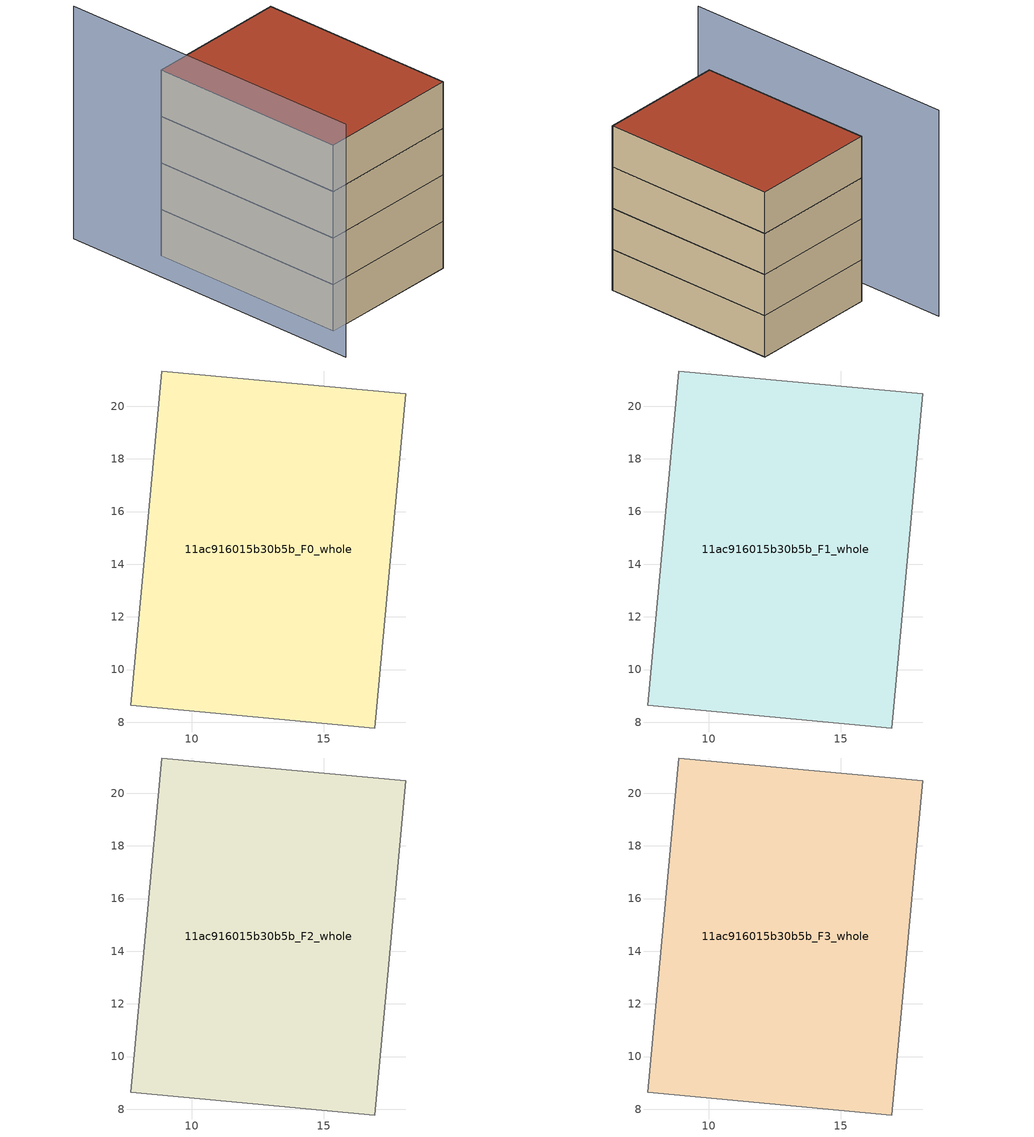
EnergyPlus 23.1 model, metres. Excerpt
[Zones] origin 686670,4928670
11ac916015b30b5b_F0_whole
 floor ground (EU_floor_Construction): 16.94,7.78 18.12,20.47 8.86,21.33 7.68,8.64 z0
 wall adiabatic (EU_wall_Construction): 7.68,8.64 8.86,21.33 18.12,20.47 16.94,7.78 7.68,8.64 z0:3
11ac916015b30b5b_F1_whole
 floor to 11ac916015b30b5b_F0_whole (EU_floor_Construction): 16.94,7.78 18.12,20.47 8.86,21.33 7.67,8.64 z3
 wall adiabatic (EU_wall_Construction): 7.68,8.64 8.86,21.33 18.12,20.47 16.94,7.78 7.68,8.64 z3:6
11ac916015b30b5b_F2_whole
 floor to 11ac916015b30b5b_F1_whole (EU_floor_Construction): 16.94,7.78 18.12,20.47 8.86,21.33 7.67,8.64 z6
 wall adiabatic (EU_wall_Construction): 7.68,8.64 8.86,21.33 18.12,20.47 16.94,7.78 7.68,8.64 z6:9
11ac916015b30b5b_F3_whole
 floor to 11ac916015b30b5b_F2_whole (EU_floor_Construction): 16.94,7.78 18.12,20.47 8.86,21.33 7.67,8.64 z9
 wall adiabatic (EU_wall_Construction): 7.68,8.64 8.86,21.33 18.12,20.47 16.94,7.78 7.68,8.64 z9:12
 roof outside (EU_roof_Construction): 18.12,20.47 16.94,7.78 7.68,8.64 8.86,21.33 z12
shading: 7.57,26.37 5.77,6.42 z0:15
[Building]
EU S2 Campaign: North Axis=0; Terrain=City; Solar Distribution=FullExterior
[Site:Location]
Bologna: Latitude=44.5; Longitude=11.25; Time Zone=1; Elevation=37
[SizingPeriod:WeatherFileDays]
AnnualSizingPeriod: Begin Month=1; Begin Day of Month=1; End Month=12; End Day of Month=31; Day of Week for Start Day=Monday; Use Weather File Daylight Saving Period=No; Use Weather File Rain and Snow Indicators=No
[MATERIAL]
EU_InternalMass_Material: Roughness=MediumRough; Thickness=0.1; Conductivity=1; Density=1800; Specific Heat=900; Thermal Absorptance=0.9; Solar Absorptance=0.7; Visible Absorptance=0.7
[MATERIAL:NOMASS] Roughness=MediumRough; Thermal Absorptance=0.9; Solar Absorptance=0.7; Visible Absorptance=0.7
Name | Thermal Resistance
EU_wall_NoMass | 0.937881
EU_roof_NoMass | 0.548572
EU_floor_NoMass | 0.71348
[CONSTRUCTION]
EU_wall_Construction: EU_wall_NoMass
EU_roof_Construction: EU_roof_NoMass
EU_floor_Construction: EU_floor_NoMass
EU_InternalMass_Construction: EU_InternalMass_Material
[ZONE] Type=1; Multiplier=1; Ceiling Height=autocalculate; Volume=355.794; Floor Area=autocalculate; Part of Total Floor Area=Yes
11ac916015b30b5b_F0_whole; 11ac916015b30b5b_F1_whole; 11ac916015b30b5b_F2_whole; 11ac916015b30b5b_F3_whole
[INTERNALMASS] Construction=EU_InternalMass_Construction; Surface Area=118.598
Name | Zone or ZoneList
11ac916015b30b5b_F0_whole_EU_InternalMass | 11ac916015b30b5b_F0_whole
11ac916015b30b5b_F1_whole_EU_InternalMass | 11ac916015b30b5b_F1_whole
11ac916015b30b5b_F2_whole_EU_InternalMass | 11ac916015b30b5b_F2_whole
11ac916015b30b5b_F3_whole_EU_InternalMass | 11ac916015b30b5b_F3_whole
[OTHEREQUIPMENT] Fuel Type=Electricity; Design Level Calculation Method=Watts/Area; Power per Zone Floor Area=1; Fraction Latent=0; Fraction Radiant=0; Fraction Lost=0; Carbon Dioxide Generation Rate=0; EndUse Subcategory=EU_Step8_InternalGains
Name | Zone or ZoneList or Space or SpaceList | Schedule
EU_Step8_InternalGain_11ac916015b30b5b_F0_whole_f000 | 11ac916015b30b5b_F0_whole | EU_Step8_GainSchedule_11ac916015b30b5b_F0_whole_f000
EU_Step8_InternalGain_11ac916015b30b5b_F1_whole_f000 | 11ac916015b30b5b_F1_whole | EU_Step8_GainSchedule_11ac916015b30b5b_F1_whole_f000
EU_Step8_InternalGain_11ac916015b30b5b_F2_whole_f000 | 11ac916015b30b5b_F2_whole | EU_Step8_GainSchedule_11ac916015b30b5b_F2_whole_f000
EU_Step8_InternalGain_11ac916015b30b5b_F3_whole_f000 | 11ac916015b30b5b_F3_whole | EU_Step8_GainSchedule_11ac916015b30b5b_F3_whole_f000
[ZONEVENTILATION:DESIGNFLOWRATE] Schedule=EU_AlwaysOn; Design Flow Rate Calculation Method=AirChanges/Hour; Air Changes per Hour=0.687892; Ventilation Type=Natural; Fan Pressure Rise=0; Fan Total Efficiency=1; Constant Term Coefficient=1; Temperature Term Coefficient=0; Velocity Term Coefficient=0; Velocity Squared Term Coefficient=0; Minimum Indoor Temperature=-100; Maximum Indoor Temperature=100; Delta Temperature=-100; Minimum Outdoor Temperature=-100; Maximum Outdoor Temperature=100; Maximum Wind Speed=40
Name | Zone or ZoneList or Space or SpaceList
EU_ConstantAir_11ac916015b30b5b_F0_whole | 11ac916015b30b5b_F0_whole
EU_ConstantAir_11ac916015b30b5b_F1_whole | 11ac916015b30b5b_F1_whole
EU_ConstantAir_11ac916015b30b5b_F2_whole | 11ac916015b30b5b_F2_whole
EU_ConstantAir_11ac916015b30b5b_F3_whole | 11ac916015b30b5b_F3_whole
[HVACTEMPLATE:THERMOSTAT] Constant Heating Setpoint=20; Constant Cooling Setpoint=50
EU_HeatOnly_11ac916015b30b5b_F0_whole; EU_HeatOnly_11ac916015b30b5b_F1_whole; EU_HeatOnly_11ac916015b30b5b_F2_whole; EU_HeatOnly_11ac916015b30b5b_F3_whole
[HVACTEMPLATE:ZONE:IDEALLOADSAIRSYSTEM] System Availability Schedule=EU_AlwaysOn; Maximum Heating Supply Air Temperature=50; Minimum Cooling Supply Air Temperature=13; Maximum Heating Supply Air Humidity Ratio=0.0156; Minimum Cooling Supply Air Humidity Ratio=0.0077; Heating Limit=NoLimit; Cooling Limit=NoLimit; Heating Availability Schedule=EU_AlwaysOn; Cooling Availability Schedule=EU_CoolingOff; Dehumidification Control Type=ConstantSensibleHeatRatio; Cooling Sensible Heat Ratio=0.7; Dehumidification Setpoint=60; Humidification Control Type=None; Humidification Setpoint=30; Outdoor Air Method=None; Outdoor Air Flow Rate per Person=0.00944; Outdoor Air Flow Rate per Zone Floor Area=0; Outdoor Air Flow Rate per Zone=0; Demand Controlled Ventilation Type=None; Outdoor Air Economizer Type=NoEconomizer; Heat Recovery Type=None; Sensible Heat Recovery Effectiveness=0.7; Latent Heat Recovery Effectiveness=0.65
Name | Template Thermostat
11ac916015b30b5b_F0_whole | EU_HeatOnly_11ac916015b30b5b_F0_whole
11ac916015b30b5b_F1_whole | EU_HeatOnly_11ac916015b30b5b_F1_whole
11ac916015b30b5b_F2_whole | EU_HeatOnly_11ac916015b30b5b_F2_whole
11ac916015b30b5b_F3_whole | EU_HeatOnly_11ac916015b30b5b_F3_whole
[SIZING:ZONE] Zone Cooling Design Supply Air Temperature Input Method=SupplyAirTemperature; Zone Cooling Design Supply Air Temperature=13; Zone Heating Design Supply Air Temperature Input Method=SupplyAirTemperature; Zone Heating Design Supply Air Temperature=50; Zone Cooling Design Supply Air Humidity Ratio=0.008; Zone Heating Design Supply Air Humidity Ratio=0.008; Cooling Design Air Flow Method=DesignDay; Cooling Design Air Flow Rate=0; Cooling Minimum Air Flow per Zone Floor Area=0.000762; Cooling Minimum Air Flow=0; Cooling Minimum Air Flow Fraction=0.2; Heating Design Air Flow Method=DesignDay; Heating Design Air Flow Rate=0; Heating Maximum Air Flow per Zone Floor Area=0.002032; Heating Maximum Air Flow=0.141576; Heating Maximum Air Flow Fraction=0.3; Account for Dedicated Outdoor Air System=No; Dedicated Outdoor Air System Control Strategy=NeutralSupplyAir; Dedicated Outdoor Air Low Setpoint Temperature for Design=autosize; Dedicated Outdoor Air High Setpoint Temperature for Design=autosize; Zone Load Sizing Method=Sensible Load Only No Latent Load; Zone Latent Cooling Design Supply Air Humidity Ratio Input Method=HumidityRatioDifference; Zone Cooling Design Supply Air Humidity Ratio Difference=0.005; Zone Latent Heating Design Supply Air Humidity Ratio Input Method=HumidityRatioDifference; Zone Humidification Design Supply Air Humidity Ratio Difference=0.005
11ac916015b30b5b_F0_whole; 11ac916015b30b5b_F1_whole; 11ac916015b30b5b_F2_whole; 11ac916015b30b5b_F3_whole
[SCHEDULE:CONSTANT]
Name | Hourly Value
EU_AlwaysOn | 1
EU_CoolingOff | 0
[SCHEDULE:FILE] Column Number=1; Rows to Skip at Top=0; Number of Hours of Data=8760; Column Separator=Comma; Interpolate to Timestep=No; Minutes per Item=60; Adjust Schedule for Daylight Savings=Yes
Name | File
EU_Step8_GainSchedule_11ac916015b30b5b_F0_whole_f000 | ../../schedules/11ac916015b30b5b/11ac916015b30b5b_F0_whole_f000_gain.csv
EU_Step8_GainSchedule_11ac916015b30b5b_F1_whole_f000 | ../../schedules/11ac916015b30b5b/11ac916015b30b5b_F1_whole_f000_gain.csv
EU_Step8_GainSchedule_11ac916015b30b5b_F2_whole_f000 | ../../schedules/11ac916015b30b5b/11ac916015b30b5b_F2_whole_f000_gain.csv
EU_Step8_GainSchedule_11ac916015b30b5b_F3_whole_f000 | ../../schedules/11ac916015b30b5b/11ac916015b30b5b_F3_whole_f000_gain.csv
